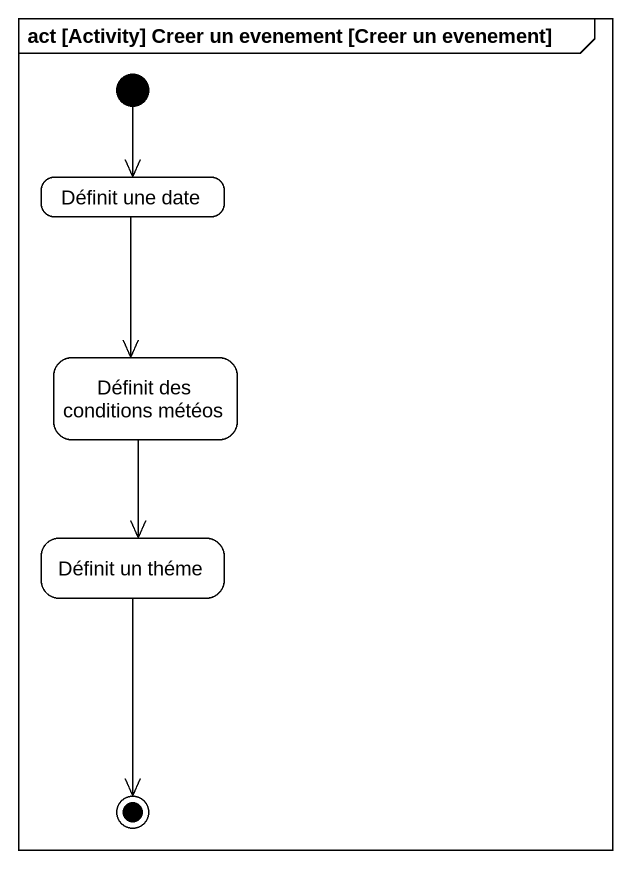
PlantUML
@startuml
mainframe act [Activity] Creer un evenement [Creer un evenement]
hide empty description
state "Définit une date" as Définit_une_date
state "Définit des conditions météos" as Définit_des_conditions
state "Définit un théme" as Définit_un_théme
[*] --> Définit_une_date
Définit_une_date --> Définit_des_conditions
Définit_des_conditions --> Définit_un_théme
Définit_un_théme --> [*]
@enduml
